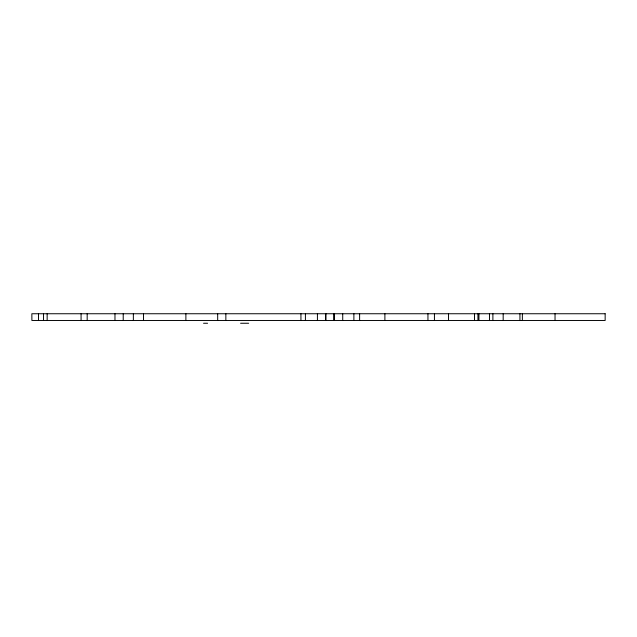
<?xml version="1.0" encoding="UTF-8"?>
<svg xmlns="http://www.w3.org/2000/svg" width="637" height="637" viewBox="0 0 637 637"><rect width="100%" height="100%" fill="white"/><g stroke="black" fill="none" stroke-linecap="round" stroke-linejoin="round"><path stroke-width="0.96" d="M203.545 323.254L207.582 323.254M240.579 323.254L248.653 323.254M555.034 313.746L555.034 320.475M522.364 313.746L522.364 320.475M519.935 313.746L519.935 320.475M503.174 313.746L503.174 320.475M492.895 313.746L492.895 320.475M489.471 313.746L489.471 320.475M478.944 313.746L478.944 320.475M477.933 313.746L477.933 320.475M474.517 313.746L474.517 320.475M448.528 313.746L448.528 320.475M434.434 313.746L434.434 320.475M427.945 313.746L427.945 320.475M384.891 313.746L384.891 320.475M359.618 313.746L359.618 320.475M353.885 313.746L353.885 320.475M342.73 313.746L342.73 320.475M334.194 313.746L334.194 320.475M333.915 313.746L333.915 320.475M325.937 313.746L325.937 320.475M325.579 313.746L325.579 320.475M317.425 313.746L317.425 320.475M305.41 313.746L305.41 320.475M300.935 313.746L300.935 320.475M225.856 313.746L225.856 320.475M217.679 313.746L217.679 320.475M185.885 313.746L185.885 320.475M143.524 313.746L143.524 320.475M133.356 313.746L133.356 320.475M123.22 313.746L123.22 320.475M114.971 313.746L114.971 320.475M87.181 313.746L87.181 320.475M81.074 313.746L81.074 320.475M47.154 313.746L47.154 320.475M43.531 313.746L43.531 320.475M38.491 313.746L38.491 320.475M605.15 313.746L31.85 313.746L31.898 320.475L605.15 320.475L605.15 313.746"/></g></svg>
